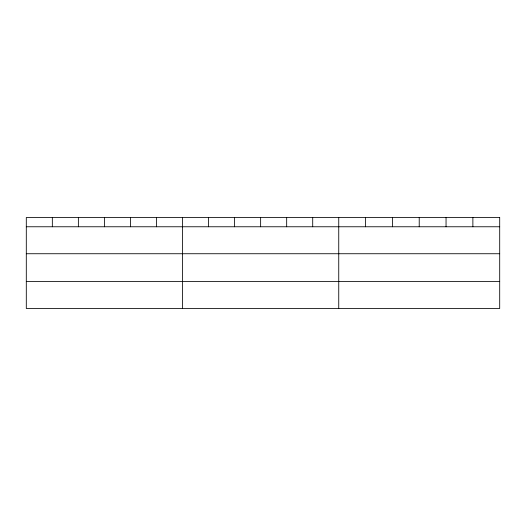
<?xml version="1.0" encoding="UTF-8"?>
<svg xmlns="http://www.w3.org/2000/svg" width="526" height="526" viewBox="0 0 526 526"><rect width="100%" height="100%" fill="white"/><g stroke="black" fill="none" stroke-linecap="round" stroke-linejoin="round"><path stroke-width="0.79" d="M26.3 226.765L499.7 226.765M26.3 253.736L499.7 253.736M26.3 281.515L499.7 281.515M472.874 217.514L472.874 226.765M446.048 217.514L446.048 226.765M419.222 217.514L419.222 226.765M392.396 217.514L392.396 226.765M365.57 217.514L365.57 226.765M338.744 217.514L338.744 308.486M312.707 217.514L312.707 226.765M286.67 217.514L286.67 226.765M260.633 217.514L260.633 226.765M234.596 217.514L234.596 226.765M208.559 217.514L208.559 226.765M182.522 217.514L182.522 308.486M156.485 217.514L156.485 226.765M130.448 217.514L130.448 226.765M104.411 217.514L104.411 226.765M78.374 217.514L78.374 226.765M52.337 217.514L52.337 226.765M499.7 217.514L26.3 217.514L26.3 308.486L499.7 308.486L499.7 217.514"/></g></svg>
